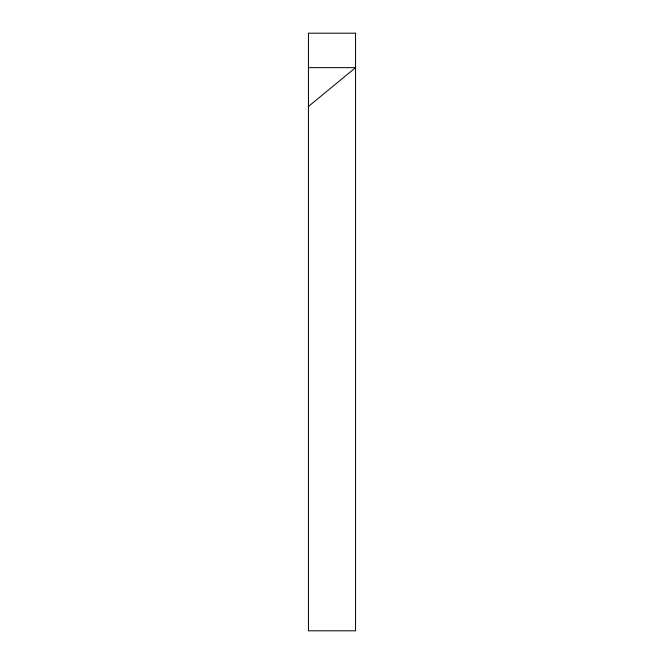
<?xml version="1.0" encoding="UTF-8"?>
<svg xmlns="http://www.w3.org/2000/svg" width="664" height="664" viewBox="0 0 664 664"><rect width="100%" height="100%" fill="white"/><g stroke="black" fill="none" stroke-linecap="round" stroke-linejoin="round"><path stroke-width="1" d="M308.445 106.472L355.555 67.645L308.445 67.645M355.555 33.2L308.445 33.2L308.445 630.8L355.555 630.8L355.555 33.2"/></g></svg>
